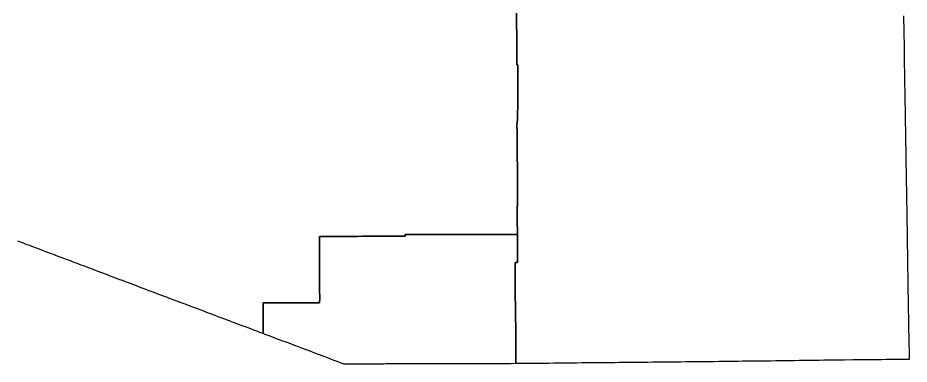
# Model space of a CAD drawing. Header units: inches. Extents: x 141448 to 685535, y 3466439 to 4099221.
# Drawn here: x 381491 to 685535, y 3466439 to 3584735 of the extents above; entities that cross this region are included whole.
import ezdxf

# ---------------------------------------------------------------- set-up
doc = ezdxf.new("R2010")
doc.units = ezdxf.units.IN
doc.header["$MEASUREMENT"] = 0
doc.layers.add('az_county', color=7, linetype='Continuous')

msp = doc.modelspace()

# ---------------------------------------------------------------- linework, layer by layer
at = {"layer": 'az_county'}
for points in [[(551581.375, 3586322.25), (551589.6875, 3584733.25), (551596.125, 3583508.25), (551598.1875, 3583138.75), (551611.375, 3582316.25), (551614.25, 3582145), (551622.6875, 3581548.25), (551649.3125, 3579946.25), (551675.8125, 3578351.5), (551676.25, 3577961.25), (551677.875, 3576748), (551687.0625, 3575151.5), (551687.1875, 3575125), (551697.0625, 3573524.25), (551707.125, 3571914), (551710.125, 3571108.25), (551713.25, 3570310.5), (551719.5625, 3568703), (552022.3125, 3568705), (552027.3125, 3568290.5), (552034.0625, 3567289.5), (552036.3125, 3566860.25), (552038.1875, 3566477), (552044.5, 3565250.5), (552049.3125, 3563640.75), (552061.0625, 3562037.5), (552067.8125, 3560429.75), (552079.5, 3558824), (552079.5, 3558418.25), (552079.5, 3558013), (552079.5, 3557624.5), (552079.5, 3557202), (552048.6875, 3555834), (552043.5, 3555604.5), (552017.1875, 3554434.5), (552012.1875, 3554227.5), (552006.8125, 3553993.75), (551975.8125, 3552618.25), (551971.6875, 3552435.25), (551939.6875, 3551011.5), (551938.8125, 3550944.5), (551920.5625, 3549403.25), (551769.6875, 3549400.75), (551766.0625, 3548995.5), (551759.0625, 3548189.5), (551755.8125, 3547795.5), (551754.8125, 3547664.5), (551784.125, 3546182.5), (551786.25, 3546076.25), (551784.75, 3544551), (551795.0625, 3542950), (551805.375, 3541344.5), (551810.375, 3540578), (551831.0625, 3540578), (551827.125, 3539744.75), (551827.125, 3539742.5), (551827.125, 3539733.75), (551827.25, 3539702), (551834, 3538062), (551834, 3538050.25), (551834.0625, 3538027.5), (551844.8125, 3536465), (551844.8125, 3536452.5), (551845.0625, 3536448), (551846.3125, 3536432.5), (551897.5, 3534843.5), (551897.1875, 3534833.5), (551896.5625, 3534816.25), (551900.6875, 3533212.25), (551900.8125, 3533192.5), (551902.3125, 3532417.25), (551903.0625, 3532015), (551903.8125, 3531614.5), (551904.0625, 3531604.25), (551915.625, 3530018.75), (551915.9375, 3530009.25), (551940, 3528465.25), (551940.25, 3528455.75), (551940.5, 3528416.25), (551940.625, 3528410.25), (551955.25, 3526846.25), (551955.5, 3526824.25), (551955.5, 3526817.75), (551955.625, 3526814.5), (551957.4375, 3526723), (551982, 3525227.5), (551982.4375, 3525221.25), (551983.75, 3525199.75), (551987.25, 3525151), (551987.25, 3525142.25), (551987.25, 3525139.75), (551987.25, 3525129.5), (551989.4375, 3523628.75), (551988.625, 3523614.5), (551987.9375, 3523598.5), (551988.125, 3523531.75), (551988.25, 3523529.25), (551988, 3523522.75), (551979.4375, 3522016.25), (551979.0625, 3522009.25), (551978.6875, 3521996), (551978.6875, 3521974.5), (551978.6875, 3521970), (551958.9375, 3520402.75), (551951.875, 3520402.75), (551881.5625, 3520399.75), (551845.1875, 3520398.25), (551833.875, 3518828), (551833.875, 3518819.75), (551834.5625, 3518738.25), (551849.1875, 3517218.25), (551849.4375, 3517130.25), (551855.0625, 3515611.75), (551855.1875, 3515608.75), (551855.875, 3515521.5), (551855.875, 3515514.25), (551867.375, 3514004), (551867.4375, 3513997.5), (551872.4375, 3513913.75), (551873.0625, 3513905.5), (551886.3125, 3512867.5), (551877.5, 3512867.5), (551881.8125, 3512378.75), (551893.625, 3512293.75), (551900.625, 3510767.5), (550284.875, 3510767.5), (548682.4375, 3510767.5), (547305.4375, 3510747.25), (547041.4375, 3510743.5), (545437.1875, 3510719.75), (545433.0625, 3510719.75), (544637.375, 3510718.25), (543819.9375, 3510716.75), (543424.6875, 3510716), (542227.9375, 3510713.75), (540618.0625, 3510710.5), (539399.375, 3510720.25), (539025.1875, 3510723.25), (538206.875, 3510725.25), (537437.3125, 3510726.75), (535842.375, 3510729.75), (535463.375, 3510731.5), (535463.3125, 3510755.25), (534241.5, 3510743.25), (532628.375, 3510729), (532625.8125, 3510729), (531000.125, 3510727.75), (530210.8125, 3510720), (529421.125, 3510717), (527848.0625, 3510711), (527838.75, 3510710.75), (526224.0625, 3510723.75), (524625.75, 3510725), (524603.75, 3510725.25), (523621.75, 3510738.5), (523621.75, 3510733), (523076.9375, 3510735.75), (521485.3125, 3510726.75), (519874.3125, 3510717.75), (518260.21875, 3510720.5), (516651.90625, 3510716.5), (515070.40625, 3510718), (515043.8125, 3510717.75), (513662.71875, 3510714.25), (513665.875, 3510169.75), (512058.78125, 3510171), (511780.78125, 3510169.5), (511780.78125, 3510164), (511780.875, 3510147.75), (510437.1875, 3510144), (510433.6875, 3510144), (508837.78125, 3510147.25), (508831.28125, 3510147.25), (507220.46875, 3510159.5), (505617.28125, 3510155.75), (503840.34375, 3510151.75), (502227.4375, 3510140), (500621.84375, 3510128.25), (499938.84375, 3510127.75), (499015.84375, 3510118.25), (497403.15625, 3510102.75), (496995.34375, 3510098.25), (495791.75, 3510085.75), (494187.65625, 3510073.75), (492632.75, 3510078), (492540.34375, 3510078), (491024.125, 3510078), (490930.5, 3510078), (490576.5, 3510077.5), (489418, 3510075.5), (489329.8125, 3510075.5), (488096.5, 3510073.5), (488096.625, 3510079), (487794.71875, 3510077), (487708.90625, 3510077.75), (486950.21875, 3510075), (486171.90625, 3510072), (486100.71875, 3510072), (484444.90625, 3510068.5), (484444.125, 3509246), (484443.3125, 3508454.25), (484436.71875, 3506849), (484432.90625, 3505237.5), (484428.96875, 3503615.75), (484425.1875, 3502007.25), (484421.375, 3500408), (484421.28125, 3500342.25), (484400.46875, 3500342), (484434.1875, 3499545), (484429.375, 3498894), (484426.78125, 3498730.5), (484426.1875, 3497122.5), (484426.09375, 3497119), (484425.6875, 3495523), (484425.59375, 3495515.5), (484415.46875, 3493895.25), (484415.375, 3493884.75), (484405.5625, 3492307), (484405.65625, 3492277), (484409.5625, 3490695.75), (484409.65625, 3490623.75), (484534.15625, 3489957.5), (484510.65625, 3489084.75), (484506.65625, 3488985.25), (484447.5625, 3487472.5), (484446.0625, 3487433), (482824.25, 3487427.5), (481939.75, 3487424.25), (481205.3125, 3487421), (479938.3125, 3487415), (479595.71875, 3487413), (477976.40625, 3487405.75), (477939.3125, 3487402.75), (476757.8125, 3487401.5), (476354, 3487401.25), (476202.28125, 3487405.25), (475549.59375, 3487397.25), (474730.875, 3487387.5), (473898.65625, 3487400.75), (473100.25, 3487413.5), (471471.71875, 3487392.5), (469934.4375, 3487418.75), (468406.28125, 3487447), (466805.875, 3487419.5), (465604.0625, 3487432.5), (465169.625, 3487437.25), (465173.125, 3487363), (465172.71875, 3487226.75), (465169.21875, 3485786), (465168.71875, 3485749.25), (465160.4375, 3485085.25), (465141.34375, 3484130.25), (465172.4375, 3482518.25), (465198.9375, 3480894.5), (465188.625, 3479299.5), (465188.53125, 3479287.25), (465172.84375, 3477695.5), (465172.625, 3477678.5), (465165.03125, 3476900), (465164.84375, 3476880), (464298.625, 3477203.5), (463568.90625, 3477477.75), (463016, 3477691.5), (463005, 3477691.25), (461976.3125, 3478080.5), (460368.0625, 3478689), (458758.03125, 3479296), (458676.53125, 3479326.75), (457149.21875, 3479902.5), (455298.5, 3480600.5), (454204.6875, 3481017.5), (454196.6875, 3481017), (453676.78125, 3481214), (453285.5625, 3481360.75), (452438.9375, 3481678.75), (452077.15625, 3481814.75), (450466.21875, 3482420.5), (449880.71875, 3482640.5), (448845.90625, 3483029.75), (447252.46875, 3483627.25), (445649.0625, 3484236.5), (445520.84375, 3484284.5), (444043.65625, 3484838.5), (443637.03125, 3484992.75), (443137.03125, 3485182.75), (443131.53125, 3485185), (442431.21875, 3485455), (441177.625, 3485932.25), (440831.5, 3486063.75), (440589.09375, 3486157.25), (440589.09375, 3486166), (439194.6875, 3486683.25), (438931.78125, 3486780.75), (437595.96875, 3487281.75), (436935.5625, 3487529.25), (436885.25, 3487548.25), (436066.3125, 3487856.75), (434441.4375, 3488468.5), (433928.78125, 3488661.5), (432935.90625, 3489037.75), (432863.6875, 3489064.75), (432514.1875, 3489196.75), (431233.25, 3489679.5), (429644.21875, 3490278.75), (428748.8125, 3490616.5), (428232.90625, 3490811.25), (428032.40625, 3490886.75), (426284.0625, 3491546.5), (424642.0625, 3492166), (423889.03125, 3492450), (423034.75, 3492772.25), (421443.8125, 3493372.5), (419850.5, 3493973.75), (419569, 3494080), (418239.78125, 3494581.5), (416918.46875, 3495079.75), (416637.375, 3495180.75), (415122.34375, 3495753.75), (414957.25, 3495816.25), (413362.40625, 3496419.25), (411747.21875, 3497030), (410812.125, 3497383.5), (410136.09375, 3497639.25), (408546.875, 3498240.25), (406939.75, 3498847.75), (405719.34375, 3499310), (405315.0625, 3499460.25), (405097.75, 3499540.75), (405097.9375, 3499557.5), (403903.53125, 3500004), (403082.3125, 3500311), (402279.8125, 3500611.25), (401774.90625, 3500800), (400695.59375, 3501207.25), (399072.78125, 3501819.75), (398718.5, 3501953.5), (397468.0625, 3502425.75), (395904.96875, 3503015.75), (394323.9375, 3503612.5), (394290.21875, 3503625.25), (393286.8125, 3504004), (393286.9375, 3504012.5), (392687.125, 3504238.75), (391071.1875, 3504848.75), (389930.90625, 3505278.75), (389491.90625, 3505444.75), (387879.5625, 3506053), (386296.875, 3506650.25), (385533.65625, 3506938.25), (385477.0625, 3506959.75), (384688.34375, 3507254.75), (383065.84375, 3507861.75), (381485.40625, 3508453.25)], [(683607.3125, 3585356), (683620.5625, 3584558.75), (683635.0625, 3583688.5), (683647.3125, 3582961), (683657, 3582527.5), (683683.9375, 3581344.25), (683715.625, 3579733.75), (683747.125, 3578108.5), (683772.75, 3576511), (683788.75, 3575687.25), (683804.125, 3574903.75), (683826.4375, 3573286.5), (683849.5, 3571705.75), (683849.4375, 3571680.5), (683857.625, 3570854.5), (683866, 3570020.5), (683868, 3569828.75), (683819.125, 3569827.75), (683863.625, 3568250.75), (683864, 3568222.25), (683887.375, 3566655.75), (683907.875, 3565034.75), (683945.875, 3563401.25), (683975.875, 3561783.75), (684007.3125, 3560183.75), (684007.3125, 3560180.25), (684029.25, 3558560), (684061.25, 3556907.25), (684087.8125, 3555969.75), (684096.9375, 3555969.75), (684102.25, 3555766), (684109.875, 3555285.5), (684128.25, 3554161.5), (684134, 3553664.25), (684147.25, 3552536.5), (684157.6875, 3552020.75), (684179.8125, 3550927.5), (684187.3125, 3550432.5), (684199.3125, 3549638), (684217.6875, 3548425.25), (684241.625, 3546838.5), (684266.25, 3545218.25), (684279.0625, 3544379.25), (684291.0625, 3543595.5), (684291.0625, 3543589.5), (684322, 3542110.75), (684313.3125, 3542110.75), (684315.5625, 3541975.25), (684324.6875, 3541419), (684341.8125, 3540383.5), (684352.6875, 3539726.5), (684371.5625, 3538779.5), (684385.3125, 3538097.25), (684387.1875, 3537899.75), (684395.8125, 3537031.5), (684396.0625, 3537000.75), (684402, 3536506.25), (684414.8125, 3535423.75), (684425.0625, 3534893), (684431, 3534586.5), (684438.6875, 3534185.25), (684445.6875, 3533829), (684445.3125, 3533816), (684456.6875, 3533275.75), (684479, 3532214.75), (684479.1875, 3532207.75), (684486.5, 3531685.5), (684501.5625, 3530603.5), (684501.6875, 3530600.5), (684514.3125, 3530072), (684521.5, 3529769.75), (684540.0625, 3528993.5), (684552.3125, 3528480.25), (684557.6875, 3528252.25), (684546.8125, 3528252), (684564.1875, 3527353.5), (684574.1875, 3526841.25), (684591.5625, 3525750.75), (684617.375, 3524138.5), (684643.125, 3522525), (684660.125, 3521458.5), (684686.0625, 3519840.5), (684712.625, 3518182), (684738.625, 3516562.25), (684764.25, 3514964), (684773.5625, 3514393.25), (684793.125, 3514393.75), (684807.375, 3513318.25), (684807.375, 3513309.75), (684829.0625, 3511684.25), (684829.0625, 3511680.25), (684850.375, 3510075.25), (684871.75, 3508466.5), (684886.625, 3507347.25), (684894.0625, 3506868.75), (684906.25, 3506076.75), (684919.125, 3505253), (684937.75, 3504050), (684943.875, 3503658), (684950.0625, 3503260.75), (684968.875, 3502051.25), (684986.125, 3500947.75), (684989.1875, 3500535), (684992.8125, 3500306.5), (685012.9375, 3498718), (685012.9375, 3498715.5), (685023.125, 3497111.5), (685023.125, 3497109.25), (685055.3125, 3495514.75), (685073.625, 3493904.5), (685073.625, 3493889.25), (685099.625, 3492308.25), (685116.6875, 3490909.25), (685141.8125, 3489284.25), (685176.1875, 3487653.25), (685201.1875, 3486676.5), (685213.1875, 3486017.5), (685245.375, 3484399.5), (685245.5, 3484397), (685268.75, 3482811.25), (685292.1875, 3481216), (685292.375, 3481200), (685322.75, 3479605.5), (685354, 3477966.5), (685384.5, 3476374), (685384.5, 3476371.25), (685406.75, 3474763), (685437.5, 3473184.5), (685437.75, 3473175.5), (685441.375, 3472819), (685462.5, 3472819.25), (685476.8125, 3471581.75), (685501.75, 3469960.75), (685527.9375, 3468365.25), (685528.3125, 3468354.25), (685535.0625, 3468051.25), (684122.5625, 3468051.25), (684113.5625, 3468051), (683302.4375, 3468045), (682509.3125, 3468039), (680909.1875, 3468023.5), (679297.75, 3468011.25), (678330.6875, 3468002.25), (677691.25, 3467996.25), (676081.375, 3467981), (674457.25, 3467970.25), (672844.375, 3467951.5), (671240.9375, 3467937.75), (669650.3125, 3467928.75), (669632.625, 3467928.75), (668401.4375, 3467901.5), (668394.625, 3467901.25), (666460.4375, 3467880.75), (666434.4375, 3467882.25), (666434.3125, 3467894.5), (663417.1875, 3467867.75), (663138.8125, 3467865.25), (663104.125, 3467865), (661533.1875, 3467851.75), (659929.5625, 3467829.75), (658089.625, 3467819.75), (656460.125, 3467797.75), (654839.5625, 3467756.5), (654539.625, 3467753.5), (653248.375, 3467741.25), (651639.5625, 3467719.5), (650050.0625, 3467694.75), (648067.625, 3467665.25), (646449.375, 3467638.75), (644826.625, 3467618.5), (643213.25, 3467601.5), (642645.8125, 3467590.75), (641611.5625, 3467571.5), (641602.375, 3467571.25), (640006.0625, 3467548.75), (639999.375, 3467548.75), (638362.375, 3467526.25), (638352.25, 3467526), (636754.75, 3467505.25), (636747.125, 3467505.25), (635138.375, 3467494.25), (635134.125, 3467494.25), (633536.75, 3467479.75), (633519.0625, 3467479.75), (633511.75, 3467479.75), (631908.75, 3467461.25), (630752.0625, 3467448), (630752.0625, 3467445.25), (630284.75, 3467438), (628648.75, 3467416.75), (628631.625, 3467416.25), (627043.75, 3467397.75), (627041.25, 3467397.75), (625428.375, 3467375.75), (625421.25, 3467375.75), (623816.125, 3467356.25), (623809.3125, 3467356.25), (622201.9375, 3467337.25), (622195.9375, 3467337.25), (620584.625, 3467316), (618974.3125, 3467299.5), (618859.1875, 3467297.75), (617343.625, 3467274.25), (615715.4375, 3467259), (614098.8125, 3467242.5), (612491.3125, 3467230.5), (610867.9375, 3467213), (609684.75, 3467203.5), (609281.5, 3467200.25), (607639, 3467186.5), (606966.375, 3467176.5), (606836.6875, 3467174.5), (606035.25, 3467162.5), (604419.5, 3467146.75), (602809.875, 3467134.5), (601200.875, 3467119.25), (599595, 3467103.5), (599194.1875, 3467099), (597990.25, 3467085.5), (596390.375, 3467073.5), (595073.8125, 3467048.5), (594794.0625, 3467043), (593186.3125, 3467025.5), (591575.9375, 3467009), (589956.3125, 3466993), (588339.9375, 3466982), (586724.625, 3466967.5), (585126.375, 3466959.5), (583508.5, 3466953), (583181.375, 3466952), (581903.5, 3466948), (580291.875, 3466934.5), (578665.375, 3466910.75), (577044.5625, 3466887.5), (575453.6875, 3466865.75), (573822.1875, 3466849.75), (572214.4375, 3466826.5), (571289.625, 3466818.5), (570635.4375, 3466812.5), (569043.125, 3466801), (568207.125, 3466792.5), (567437.0625, 3466785.25), (565835.1875, 3466773.75), (564206, 3466753.25), (562609.375, 3466732), (561040.125, 3466711.25), (559429.125, 3466691), (559423.25, 3466690.75), (559397.75, 3466687), (559397.75, 3466693.75), (557824.125, 3466683), (556211.1875, 3466666.5), (552998.1875, 3466638), (551393.1875, 3466620.75), (551394.5, 3466645.5), (551394.375, 3466648), (551393.75, 3467077.25), (551391.5, 3468393.75), (551391.1875, 3468674), (551391, 3468679.25), (551386.1875, 3469065.5), (551370.75, 3470287.75), (551367.6875, 3470536.25), (551364.875, 3470761), (551357.875, 3471301.25), (551364.25, 3471301.25), (551360.1875, 3471896.75), (551360, 3471900.5), (551359.375, 3472164.5), (551359.25, 3472169), (551358.25, 3472279.25), (551346.3125, 3473504.25), (551340.1875, 3473776.25), (551332.9375, 3475112), (551331.3125, 3475377.75), (551325.125, 3476715.25), (551320.625, 3476985.5), (551315.9375, 3478313), (551312.3125, 3478585), (551309.625, 3479917.5), (551307.4375, 3480185.5), (551303.3125, 3481521.75), (551295.1875, 3481792.25), (551203.9375, 3481791.5), (551200.4375, 3483395.75), (551196.625, 3484998.25), (551197.625, 3485154.75), (551206.9375, 3486605.5), (551204, 3486907.5), (551203, 3487019.25), (551196.6875, 3487693.25), (551191.75, 3488210.75), (551175.75, 3489815.75), (551164.3125, 3491420.75), (551163.3125, 3491690.75), (551160.125, 3492624.25), (551158.8125, 3493045.5), (551158.375, 3493085.75), (551154.4375, 3494656.25), (551153.375, 3494692.25), (551146.5, 3496268.5), (551142.5, 3496300.75), (551146.125, 3497496.5), (551147, 3497761), (551141.625, 3497761.25), (551137.5625, 3499008.75), (551131.25, 3501112.25), (551935.5, 3501123.25), (551938.375, 3502129), (551938.25, 3502134.25), (551936.375, 3502638.75), (551935.375, 3502645.25), (551936.875, 3502731.5), (551929.1875, 3504260), (551929.625, 3504347), (551926.4375, 3505866.75), (551919.8125, 3505949.75), (551920.25, 3506738.75), (551920.6875, 3507472.75), (551917.25, 3507557.25), (551908.4375, 3509069.75), (551905.8125, 3509155.25), (551903.4375, 3509879.75), (551902.25, 3510271.75), (551901, 3510688.25), (551900.625, 3510767.5), (551893.625, 3512293.75), (551881.8125, 3512378.75), (551877.5, 3512867.5), (551886.3125, 3512867.5), (551873.0625, 3513905.5), (551872.4375, 3513913.75), (551867.4375, 3513997.5), (551867.375, 3514004), (551855.875, 3515514.25), (551855.875, 3515521.5), (551855.1875, 3515608.75), (551855.0625, 3515611.75), (551849.4375, 3517130.25), (551849.1875, 3517218.25), (551834.5625, 3518738.25), (551833.875, 3518819.75), (551833.875, 3518828), (551845.1875, 3520398.25), (551881.5625, 3520399.75), (551951.875, 3520402.75), (551958.9375, 3520402.75), (551978.6875, 3521970), (551978.6875, 3521974.5), (551978.6875, 3521996), (551979.0625, 3522009.25), (551979.4375, 3522016.25), (551988, 3523522.75), (551988.25, 3523529.25), (551988.125, 3523531.75), (551987.9375, 3523598.5), (551988.625, 3523614.5), (551989.4375, 3523628.75), (551987.25, 3525129.5), (551987.25, 3525139.75), (551987.25, 3525142.25), (551987.25, 3525151), (551983.75, 3525199.75), (551982.4375, 3525221.25), (551982, 3525227.5), (551957.4375, 3526723), (551955.625, 3526814.5), (551955.5, 3526817.75), (551955.5, 3526824.25), (551955.25, 3526846.25), (551940.625, 3528410.25), (551940.5, 3528416.25), (551940.25, 3528455.75), (551940, 3528465.25), (551915.9375, 3530009.25), (551915.625, 3530018.75), (551904.0625, 3531604.25), (551903.8125, 3531614.5), (551903.0625, 3532015), (551902.3125, 3532417.25), (551900.8125, 3533192.5), (551900.6875, 3533212.25), (551896.5625, 3534816.25), (551897.1875, 3534833.5), (551897.5, 3534843.5), (551846.3125, 3536432.5), (551845.0625, 3536448), (551844.8125, 3536452.5), (551844.8125, 3536465), (551834.0625, 3538027.5), (551834, 3538050.25), (551834, 3538062), (551827.25, 3539702), (551827.125, 3539733.75), (551827.125, 3539742.5), (551827.125, 3539744.75), (551831.0625, 3540578), (551810.375, 3540578), (551805.375, 3541344.5), (551795.0625, 3542950), (551784.75, 3544551), (551786.25, 3546076.25), (551784.125, 3546182.5), (551754.8125, 3547664.5), (551755.8125, 3547795.5), (551759.0625, 3548189.5), (551766.0625, 3548995.5), (551769.6875, 3549400.75), (551920.5625, 3549403.25), (551938.8125, 3550944.5), (551939.6875, 3551011.5), (551971.6875, 3552435.25), (551975.8125, 3552618.25), (552006.8125, 3553993.75), (552012.1875, 3554227.5), (552017.1875, 3554434.5), (552043.5, 3555604.5), (552048.6875, 3555834), (552079.5, 3557202), (552079.5, 3557624.5), (552079.5, 3558013), (552079.5, 3558418.25), (552079.5, 3558824), (552067.8125, 3560429.75), (552061.0625, 3562037.5), (552049.3125, 3563640.75), (552044.5, 3565250.5), (552038.1875, 3566477), (552036.3125, 3566860.25), (552034.0625, 3567289.5), (552027.3125, 3568290.5), (552022.3125, 3568705), (551719.5625, 3568703), (551713.25, 3570310.5), (551710.125, 3571108.25), (551707.125, 3571914), (551697.0625, 3573524.25), (551687.1875, 3575125), (551687.0625, 3575151.5), (551677.875, 3576748), (551676.25, 3577961.25), (551675.8125, 3578351.5), (551649.3125, 3579946.25), (551622.6875, 3581548.25), (551614.25, 3582145), (551611.375, 3582316.25), (551598.1875, 3583138.75), (551596.125, 3583508.25), (551589.6875, 3584733.25), (551581.375, 3586322.25)]]:
    msp.add_lwpolyline(points, dxfattribs=at)
msp.add_lwpolyline([(551900.625, 3510767.5), (551901, 3510688.25), (551902.25, 3510271.75), (551903.4375, 3509879.75), (551905.8125, 3509155.25), (551908.4375, 3509069.75), (551917.25, 3507557.25), (551920.6875, 3507472.75), (551920.25, 3506738.75), (551919.8125, 3505949.75), (551926.4375, 3505866.75), (551929.625, 3504347), (551929.1875, 3504260), (551936.875, 3502731.5), (551935.375, 3502645.25), (551936.375, 3502638.75), (551938.25, 3502134.25), (551938.375, 3502129), (551935.5, 3501123.25), (551131.25, 3501112.25), (551137.5625, 3499008.75), (551141.625, 3497761.25), (551147, 3497761), (551146.125, 3497496.5), (551142.5, 3496300.75), (551146.5, 3496268.5), (551153.375, 3494692.25), (551154.4375, 3494656.25), (551158.375, 3493085.75), (551158.8125, 3493045.5), (551160.125, 3492624.25), (551163.3125, 3491690.75), (551164.3125, 3491420.75), (551175.75, 3489815.75), (551191.75, 3488210.75), (551196.6875, 3487693.25), (551203, 3487019.25), (551204, 3486907.5), (551206.9375, 3486605.5), (551197.625, 3485154.75), (551196.625, 3484998.25), (551200.4375, 3483395.75), (551203.9375, 3481791.5), (551295.1875, 3481792.25), (551303.3125, 3481521.75), (551307.4375, 3480185.5), (551309.625, 3479917.5), (551312.3125, 3478585), (551315.9375, 3478313), (551320.625, 3476985.5), (551325.125, 3476715.25), (551331.3125, 3475377.75), (551332.9375, 3475112), (551340.1875, 3473776.25), (551346.3125, 3473504.25), (551358.25, 3472279.25), (551359.25, 3472169), (551359.375, 3472164.5), (551360, 3471900.5), (551360.1875, 3471896.75), (551364.25, 3471301.25), (551357.875, 3471301.25), (551364.875, 3470761), (551367.6875, 3470536.25), (551370.75, 3470287.75), (551386.1875, 3469065.5), (551391, 3468679.25), (551391.1875, 3468674), (551391.5, 3468393.75), (551393.75, 3467077.25), (551394.375, 3466648), (551394.5, 3466645.5), (551393.1875, 3466620.75), (551387.75, 3466620.75), (549778.5, 3466614.25), (548174.75, 3466607.75), (547506.0625, 3466606.75), (546527.25, 3466601), (544926.8125, 3466597.25), (543316.5625, 3466590), (541706.5, 3466586.25), (540097.625, 3466582.75), (539281.3125, 3466580.75), (538490.625, 3466579), (537676.875, 3466577.25), (536880.6875, 3466575.25), (535614.0625, 3466572.5), (535614.0625, 3466569.25), (535279.1875, 3466569.75), (533649.5625, 3466572.25), (532026.9375, 3466574.75), (531163.4375, 3466575.5), (529555.9375, 3466577.25), (527943.4375, 3466578.75), (526330.3125, 3466580.25), (524735.3125, 3466581.75), (523722.09375, 3466582.75), (523722.09375, 3466589.75), (523722.09375, 3466593), (523114.53125, 3466599.75), (521497.3125, 3466592.5), (521494.8125, 3466592.5), (519886.3125, 3466589.75), (519433.90625, 3466589), (519429.21875, 3466589), (512847.84375, 3466567.75), (512845.5625, 3466567.75), (511868.5625, 3466552.5), (511859.84375, 3466552.25), (511830.34375, 3466549.25), (511830.34375, 3466558.25), (511830.34375, 3466569), (510254.1875, 3466547.5), (508671.875, 3466525.75), (508660.28125, 3466525.75), (507075.875, 3466510.25), (507057.59375, 3466510.25), (506356.1875, 3466504.25), (504753.28125, 3466493.25), (503803.90625, 3466486.75), (502190.90625, 3466476), (500590.90625, 3466486), (500567.90625, 3466486.25), (499938.8125, 3466486.5), (499938.8125, 3466453.25), (499021.125, 3466451.25), (497418.71875, 3466448), (495806.1875, 3466444.75), (494239.1875, 3466441.5), (492855.875, 3466438.75), (492617.46875, 3466531), (492495.96875, 3466578.25), (492467.09375, 3466589.25), (491009.75, 3467143.25), (489400.34375, 3467751), (488198.34375, 3468204.75), (488048.65625, 3468259.5), (487779.0625, 3468361.75), (486173.625, 3468969.75), (486170.03125, 3468971), (484414.125, 3469632.25), (482808.625, 3470236.75), (481195.8125, 3470843.75), (480275.59375, 3471193.25), (480272.28125, 3471193.25), (480258.59375, 3471199), (480157.5, 3471237), (479589.09375, 3471451.75), (477980.09375, 3472059.5), (476371, 3472666.25), (476166.5, 3472742.75), (476165.78125, 3472737.25), (475865.78125, 3472850.75), (474575.34375, 3473339), (472966.4375, 3473945), (471567.71875, 3474466.5), (471356.71875, 3474545.25), (471353.03125, 3474546.5), (469752.40625, 3475149.25), (468142.0625, 3475755.5), (467276.5625, 3476081.5), (466529.0625, 3476363), (466194.46875, 3476489.75), (465869.84375, 3476612.75), (465164.84375, 3476880), (465165.03125, 3476900), (465172.625, 3477678.5), (465172.84375, 3477695.5), (465188.53125, 3479287.25), (465188.625, 3479299.5), (465198.9375, 3480894.5), (465172.4375, 3482518.25), (465141.34375, 3484130.25), (465160.4375, 3485085.25), (465168.71875, 3485749.25), (465169.21875, 3485786), (465172.71875, 3487226.75), (465173.125, 3487363), (465169.625, 3487437.25), (465604.0625, 3487432.5), (466805.875, 3487419.5), (468406.28125, 3487447), (469934.4375, 3487418.75), (471471.71875, 3487392.5), (473100.25, 3487413.5), (473898.65625, 3487400.75), (474730.875, 3487387.5), (475549.59375, 3487397.25), (476202.28125, 3487405.25), (476354, 3487401.25), (476757.8125, 3487401.5), (477939.3125, 3487402.75), (477976.40625, 3487405.75), (479595.71875, 3487413), (479938.3125, 3487415), (481205.3125, 3487421), (481939.75, 3487424.25), (482824.25, 3487427.5), (484446.0625, 3487433), (484447.5625, 3487472.5), (484506.65625, 3488985.25), (484510.65625, 3489084.75), (484534.15625, 3489957.5), (484409.65625, 3490623.75), (484409.5625, 3490695.75), (484405.65625, 3492277), (484405.5625, 3492307), (484415.375, 3493884.75), (484415.46875, 3493895.25), (484425.59375, 3495515.5), (484425.6875, 3495523), (484426.09375, 3497119), (484426.1875, 3497122.5), (484426.78125, 3498730.5), (484429.375, 3498894), (484434.1875, 3499545), (484400.46875, 3500342), (484421.28125, 3500342.25), (484421.375, 3500408), (484425.1875, 3502007.25), (484428.96875, 3503615.75), (484432.90625, 3505237.5), (484436.71875, 3506849), (484443.3125, 3508454.25), (484444.125, 3509246), (484444.90625, 3510068.5), (486100.71875, 3510072), (486171.90625, 3510072), (486950.21875, 3510075), (487708.90625, 3510077.75), (487794.71875, 3510077), (488096.625, 3510079), (488096.5, 3510073.5), (489329.8125, 3510075.5), (489418, 3510075.5), (490576.5, 3510077.5), (490930.5, 3510078), (491024.125, 3510078), (492540.34375, 3510078), (492632.75, 3510078), (494187.65625, 3510073.75), (495791.75, 3510085.75), (496995.34375, 3510098.25), (497403.15625, 3510102.75), (499015.84375, 3510118.25), (499938.84375, 3510127.75), (500621.84375, 3510128.25), (502227.4375, 3510140), (503840.34375, 3510151.75), (505617.28125, 3510155.75), (507220.46875, 3510159.5), (508831.28125, 3510147.25), (508837.78125, 3510147.25), (510433.6875, 3510144), (510437.1875, 3510144), (511780.875, 3510147.75), (511780.78125, 3510164), (511780.78125, 3510169.5), (512058.78125, 3510171), (513665.875, 3510169.75), (513662.71875, 3510714.25), (515043.8125, 3510717.75), (515070.40625, 3510718), (516651.90625, 3510716.5), (518260.21875, 3510720.5), (519874.3125, 3510717.75), (521485.3125, 3510726.75), (523076.9375, 3510735.75), (523621.75, 3510733), (523621.75, 3510738.5), (524603.75, 3510725.25), (524625.75, 3510725), (526224.0625, 3510723.75), (527838.75, 3510710.75), (527848.0625, 3510711), (529421.125, 3510717), (530210.8125, 3510720), (531000.125, 3510727.75), (532625.8125, 3510729), (532628.375, 3510729), (534241.5, 3510743.25), (535463.3125, 3510755.25), (535463.375, 3510731.5), (535842.375, 3510729.75), (537437.3125, 3510726.75), (538206.875, 3510725.25), (539025.1875, 3510723.25), (539399.375, 3510720.25), (540618.0625, 3510710.5), (542227.9375, 3510713.75), (543424.6875, 3510716), (543819.9375, 3510716.75), (544637.375, 3510718.25), (545433.0625, 3510719.75), (545437.1875, 3510719.75), (547041.4375, 3510743.5), (547305.4375, 3510747.25), (548682.4375, 3510767.5), (550284.875, 3510767.5)], close=True, dxfattribs=at)

doc.saveas('drawing.dxf')
